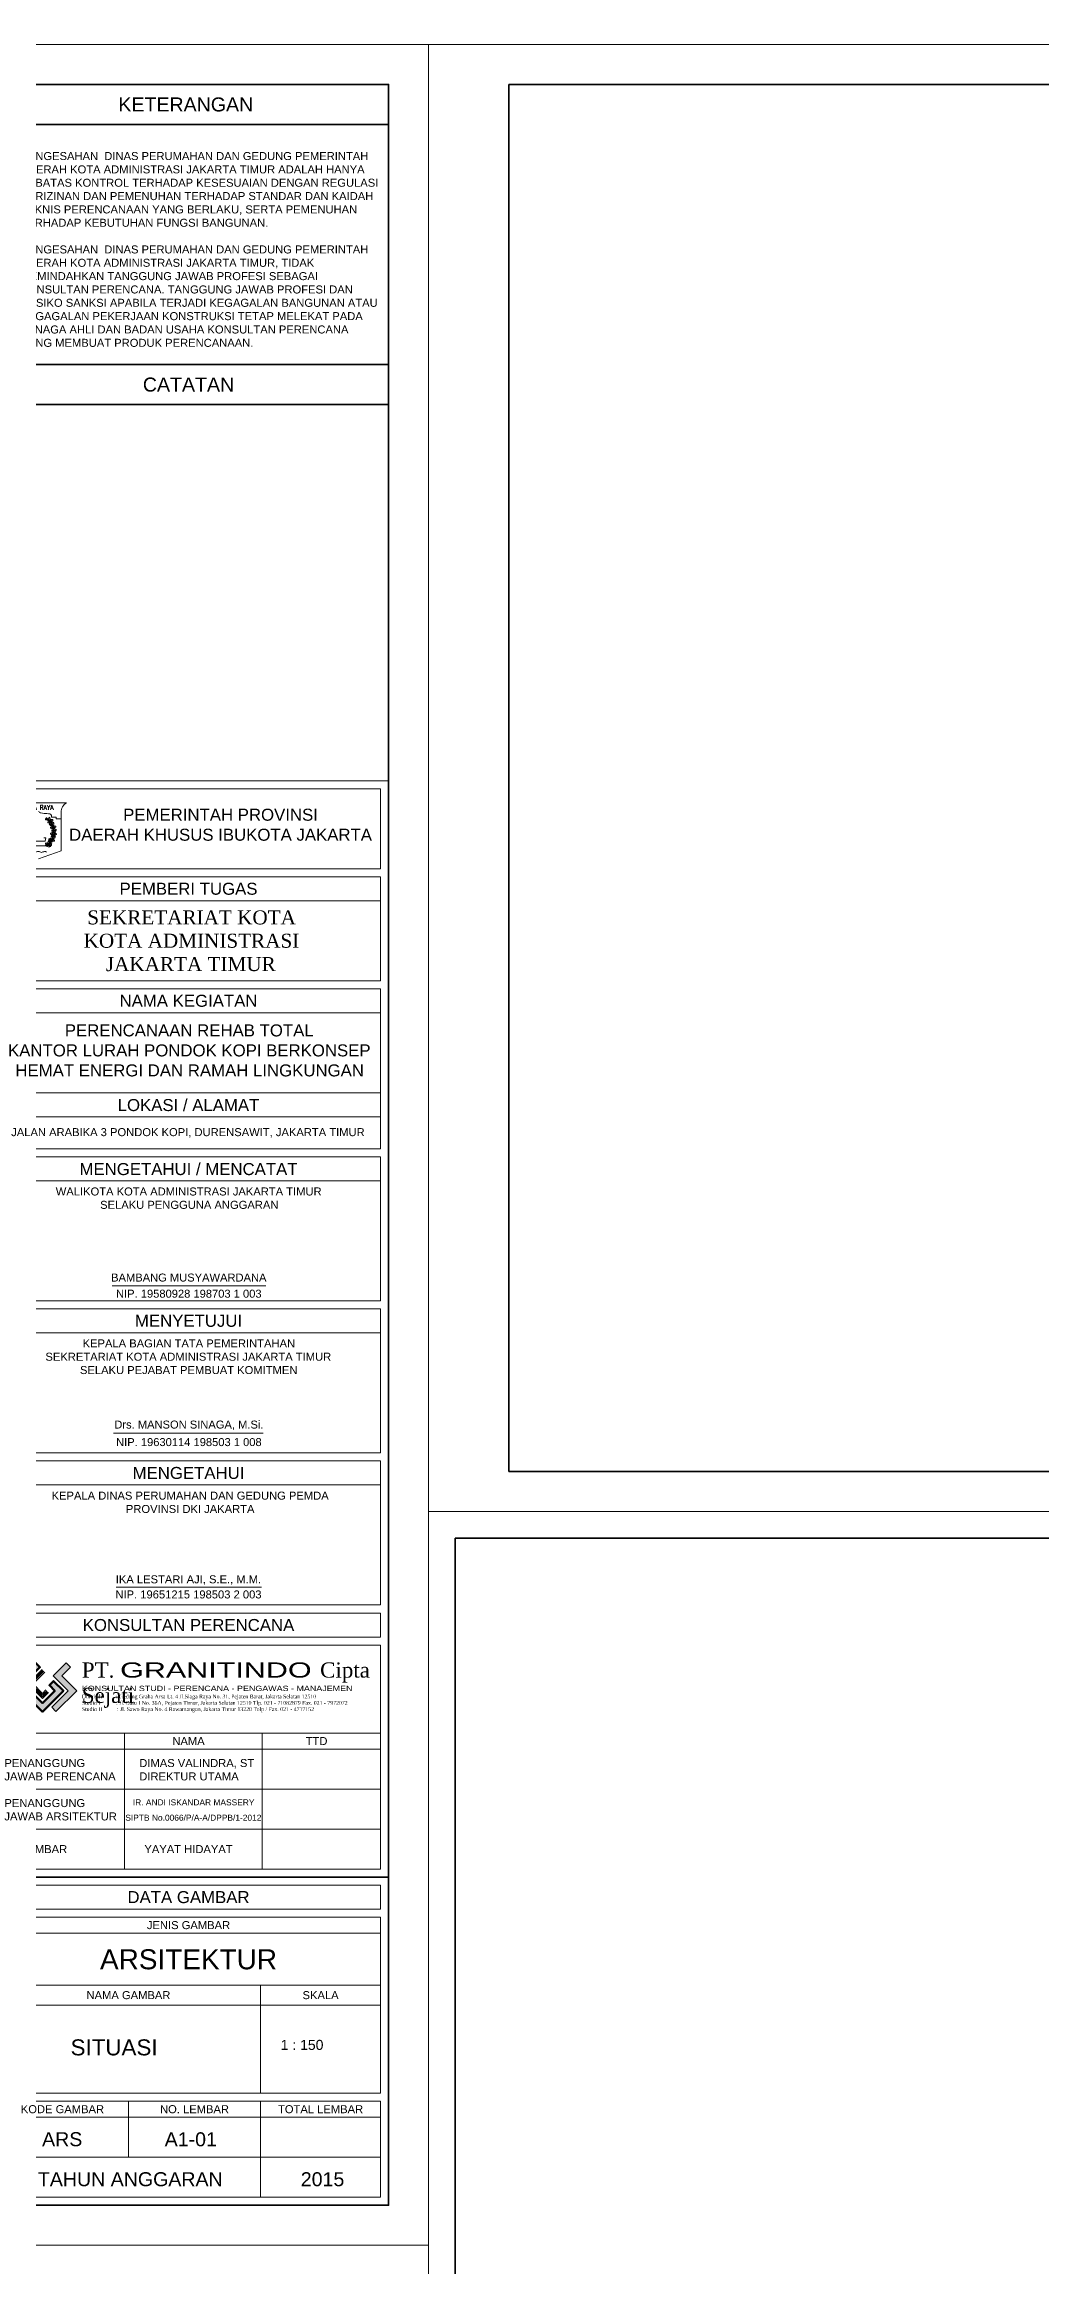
# Model space of a CAD drawing. Header units: millimetres. Extents: x -11 to 1625, y -267 to 195.
# Drawn here: x 1526.8 to 1564.1, y 89.7 to 173 of the extents above; entities that cross this region are included whole.
import ezdxf
from ezdxf.enums import TextEntityAlignment as Align

# ---------------------------------------------------------------- set-up
doc = ezdxf.new("R2010")
doc.units = ezdxf.units.MM
for name, color, linetype, lineweight in [('ars', 11, 'Continuous', 5), ('GRS KOP', 1, 'Continuous', 35), ('grs-kop', 1, 'Continuous', 35), ('kop', 7, 'Continuous', 20), ('logo', 7, 'Continuous', 50)]:
    doc.layers.add(name, color=color, linetype=linetype, lineweight=lineweight)
doc.styles.add('BARU', font='complex.shx')
doc.styles.get("Standard").update_dxf_attribs({"font": 'ARIALUNI.TTF'})

# ---------------------------------------------------------------- blocks, each defined once
blk = doc.blocks.new('logo granitindo baru')
at = {"layer": 'logo'}
for points in [[(1.03, 1.463), (0.916, 1.574), (0.366, 1.024), (1.1, 0.289), (1.652, 0.843), (1.392, 1.098), (1.281, 0.987), (1.423, 0.84), (1.102, 0.519), (0.594, 1.025)], [(1.721, 1.576), (1.381, 1.236), (1.771, 0.842), (1.341, 0.407), (1.454, 0.294), (2.001, 0.844), (1.609, 1.237), (1.835, 1.464)]]:
    blk.add_hatch(color=8, dxfattribs=at).paths.add_polyline_path(points)
blk.add_lwpolyline([(1.03, 1.463), (0.916, 1.574), (0.366, 1.024), (1.1, 0.289), (1.652, 0.843), (1.392, 1.098), (1.281, 0.987), (1.423, 0.84), (1.102, 0.519), (0.594, 1.025), (1.03, 1.463), (0.916, 1.574)], dxfattribs=at)
at = {"layer": 'logo', "lineweight": 13}
for points in [[(1.089, 1.403), (0.713, 1.026), (1.101, 0.638), (1.258, 0.794)], [(1.112, 1.38), (0.759, 1.026), (1.101, 0.683), (1.235, 0.817)], [(1.134, 1.357), (0.803, 1.026), (1.101, 0.728), (1.213, 0.839)], [(1.157, 1.334), (0.85, 1.026), (1.101, 0.775), (1.189, 0.863)]]:
    blk.add_lwpolyline(points, dxfattribs=at)
at = {"layer": 'logo', "lineweight": 0}
blk.add_lwpolyline([(1.721, 1.576), (1.381, 1.236), (1.771, 0.842), (1.341, 0.407), (1.454, 0.294), (2.001, 0.844), (1.609, 1.237), (1.835, 1.464), (1.721, 1.576)], dxfattribs=at)
at = {"layer": 'logo', "insert": (2.134, 1.589), "char_height": 0.4, "width": 7.66452, "attachment_point": 1}
blk.add_mtext('{\\fTimes New Roman|b0|i0|c0|p18;PT. \\fCityBlueprint|b0|i0|c2|p2;\\W1.5;GRANITINDO \\fTimes New Roman|b0|i0|c0|p18;\\W1;Cipta Sejati}', dxfattribs=at)
at = {"layer": 'logo', "insert": (2.134, 0.975), "char_height": 0.1, "attachment_point": 1}
blk.add_mtext_dynamic_manual_height_columns('{\\f@Arial Unicode MS|b0|i0|c0|p34;\\H1.4x;\\W1.2;KONSULTAN STUDI - PERENCANA - PENGAWAS - MANAJEMEN\\fTimes New Roman|b0|i0|c0|p18;\\P\\pt0.9;\\H0.71429x;\\W1;Domisili ^I: Gedung Graha Arsa Lt. 4 Jl.Siaga Raya No. 31, Pejaten Barat, Jakarta Selatan 12510\\PStudio I ^I: Jl. Batu I No. 36A, Pejaten Timur, Jakarta Selatan 12510 Tlp. 021 - 71082879 Fax. 021 - 7972072\\PStudio II          : Jl. Sawo Raya No. 4 Rawamangun, Jakarta Timur 13220 Telp / Fax. 021 - 4717152}', width=9.56937, gutter_width=0, heights=[1.67], dxfattribs=at)
blk = doc.blocks.new('kop')
at = {"layer": 'ars'}
for p, q in [((74.521, 35.599), (74.496, 35.614)), ((74.534, 35.595), (74.538, 35.581)), ((74.578, 35.526), (74.553, 35.541)), ((74.578, 35.526), (74.581, 35.555)), ((74.472, 34.989), (74.502, 34.992)), ((74.537, 35.048), (74.537, 35.078)), ((74.552, 35.066), (74.578, 35.081)), ((74.6, 35.468), (74.612, 35.457)), ((74.621, 35.202), (74.607, 35.228)), ((74.614, 35.467), (74.614, 35.452)), ((74.634, 35.366), (74.615, 35.388)), ((74.621, 35.202), (74.64, 35.225)), ((74.631, 35.289), (74.635, 35.273)), ((74.634, 35.366), (74.643, 35.394)), ((74.642, 35.304), (74.637, 35.29))]:
    blk.add_line(p, q, dxfattribs=at)
for centre, radius, start, end in [((74.232, 35.315), 0.405, 302.3675, 44.4851), ((74.485, 35.674), 0.0613, 235.5154, 280.6207), ((74.445, 35.613), 0.0507, 1.4248, 71.624), ((74.541, 35.601), 0.0613, 235.5154, 280.6207), ((74.589, 35.652), 0.0795, 151.1819, 225.9956), ((74.502, 35.54), 0.0507, 1.4248, 71.624), ((74.464, 35.633), 0.0795, 331.1819, 45.9956), ((74.611, 35.596), 0.0507, 162.5946, 232.7938), ((74.538, 35.6), 0.0613, 313.598, 358.7033), ((74.684, 35.504), 0.0795, 133.1999, 208.0136), ((74.559, 35.525), 0.0795, 313.1999, 28.0136), ((74.567, 35.052), 0.0795, 137.1076, 211.9214), ((74.441, 35.064), 0.0795, 317.1076, 31.9214), ((74.547, 34.969), 0.0507, 83.4432, 153.6424), ((74.537, 35.042), 0.0613, 234.4466, 279.5519), ((74.526, 35.44), 0.0795, 20.9123, 95.7261), ((74.592, 35.547), 0.0795, 200.9123, 275.7261), ((74.569, 34.993), 0.0612, 69.8962, 144.7099), ((74.541, 35.085), 0.0612, 249.8962, 324.7099), ((74.582, 35.119), 0.0613, 176.9872, 222.0926), ((74.509, 35.12), 0.0507, 302.8967, 13.0959), ((74.644, 35.186), 0.0795, 153.0891, 227.9029), ((74.627, 35.286), 0.0613, 205.6201, 250.7254), ((74.52, 35.163), 0.0795, 333.0891, 47.9029), ((74.623, 35.449), 0.0613, 217.2288, 262.3342), ((74.629, 35.078), 0.0507, 106.5818, 176.781), ((74.591, 35.141), 0.0613, 257.5851, 302.6905), ((74.663, 35.361), 0.0795, 171.1641, 245.9779), ((74.552, 35.301), 0.0795, 351.1641, 65.9779), ((74.566, 35.403), 0.0507, 343.1383, 53.3375), ((74.562, 35.252), 0.0507, 331.5296, 41.7288), ((74.602, 35.228), 0.0795, 271.02, 345.8338), ((74.68, 35.129), 0.0795, 91.02, 165.8338), ((74.682, 35.427), 0.0507, 150.0679, 220.2671), ((74.688, 35.241), 0.0507, 128.2781, 198.4773), ((74.63, 35.285), 0.0613, 279.2815, 324.3868), ((74.721, 35.315), 0.0795, 113.3027, 188.1164), ((74.611, 35.377), 0.0795, 293.3027, 8.1164), ((74.611, 35.447), 0.0613, 301.0712, 346.1766)]:
    blk.add_arc(centre, radius, start, end, dxfattribs=at)
at = {"layer": 'ars', "color": 11}
for centre, radius, start, end in [((74.491, 34.995), 0.0613, 158.8696, 203.9749), ((74.422, 35.02), 0.0507, 284.779, 354.9783), ((74.44, 34.986), 0.016, 270, 302.3675)]:
    blk.add_arc(centre, radius, start, end, dxfattribs=at)
at = {"layer": 'ars'}
for points, start_tangent, end_tangent in [([(74.461, 35.651), (74.466, 35.634), (74.45, 35.624), (74.429, 35.623), (74.426, 35.64), (74.439, 35.661), (74.444, 35.672), (74.461, 35.663), (74.461, 35.651)], (0.714442, -0.699695), (0.714442, -0.699695)), ([(74.518, 35.578), (74.523, 35.561), (74.507, 35.551), (74.486, 35.55), (74.483, 35.567), (74.496, 35.588), (74.501, 35.599), (74.518, 35.589), (74.518, 35.578)], (0.714442, -0.699695), (0.714442, -0.699695)), ([(74.571, 35.605), (74.582, 35.591), (74.6, 35.598), (74.612, 35.615), (74.601, 35.627), (74.576, 35.629), (74.564, 35.631), (74.562, 35.612), (74.571, 35.605)], (0.149901, -0.988701), (0.149901, -0.988701)), ([(74.463, 35.013), (74.447, 35.004), (74.433, 35.018), (74.428, 35.037), (74.443, 35.045), (74.467, 35.037), (74.479, 35.034), (74.474, 35.016), (74.463, 35.013)], (-0.515761, -0.856733), (-0.515761, -0.856733)), ([(74.551, 35.127), (74.539, 35.113), (74.521, 35.122), (74.51, 35.139), (74.522, 35.151), (74.547, 35.151), (74.559, 35.152), (74.56, 35.133), (74.551, 35.127)], (-0.223771, -0.974642), (-0.223771, -0.974642)), ([(74.549, 35.011), (74.537, 34.997), (74.548, 34.981), (74.566, 34.972), (74.576, 34.985), (74.573, 35.01), (74.573, 35.022), (74.554, 35.021), (74.549, 35.011)], (-0.942817, -0.33331), (-0.942817, -0.33331)), ([(74.594, 35.435), (74.593, 35.416), (74.574, 35.412), (74.555, 35.418), (74.556, 35.435), (74.576, 35.451), (74.584, 35.459), (74.597, 35.445), (74.594, 35.435)], (0.458819, -0.88853), (0.458819, -0.88853)), ([(74.596, 35.277), (74.591, 35.26), (74.572, 35.259), (74.554, 35.269), (74.559, 35.285), (74.581, 35.297), (74.591, 35.303), (74.601, 35.287), (74.596, 35.277)], (0.270637, -0.962681), (0.270637, -0.962681)), ([(74.614, 35.117), (74.608, 35.1), (74.624, 35.089), (74.645, 35.088), (74.649, 35.104), (74.636, 35.126), (74.631, 35.137), (74.614, 35.128), (74.614, 35.117)], (-0.735998, -0.676983), (-0.735998, -0.676983)), ([(74.644, 35.445), (74.652, 35.429), (74.671, 35.432), (74.687, 35.445), (74.678, 35.46), (74.654, 35.467), (74.643, 35.472), (74.637, 35.453), (74.644, 35.445)], (-0.068112, -0.997678), (-0.068112, -0.997678)), ([(74.66, 35.272), (74.661, 35.253), (74.68, 35.25), (74.699, 35.256), (74.697, 35.273), (74.677, 35.288), (74.669, 35.297), (74.656, 35.282), (74.66, 35.272)], (-0.433585, -0.901113), (-0.433585, -0.901113))]:
    blk.add_spline(points, degree=3, dxfattribs=dict(at, start_tangent=start_tangent, end_tangent=end_tangent))
for points in [[(74.445, 34.97), (74.47, 34.975), (74.522, 34.973), (74.56, 34.955)], [(74.445, 34.97), (74.468, 34.959), (74.518, 34.947), (74.56, 34.955)]]:
    blk.add_spline(points, degree=3, dxfattribs=at)
at = {"layer": 'GRS KOP'}
for p, q in [((83, 1), (83, 54)), ((73, 53), (83, 53)), ((73, 47), (83, 47)), ((73, 46), (83, 46)), ((73, 9.2), (83, 9.2))]:
    blk.add_line(p, q, dxfattribs=at)
blk.add_lwpolyline([(1, 54), (83, 54), (83, 1), (1, 1)], close=True, dxfattribs=at)
at = {"layer": 'kop', "color": 7}
for p, q in [((84, 55), (0, 55)), ((84, 55), (84, 0)), ((84, 55), (84, 0)), ((74.095, 35.09), (74.415, 35.09)), ((74.386, 35.17), (74.435, 35.17)), ((74.415, 35.09), (74.435, 35.17)), ((0, 0), (84, 0))]:
    blk.add_line(p, q, dxfattribs=at)
at = {"layer": 'kop'}
for p, q in [((83, 36.6), (73, 36.6)), ((82.8, 36.4), (73.2, 36.4)), ((82.8, 34.4), (82.8, 36.4)), ((82.8, 34.4), (73.2, 34.4)), ((82.8, 34.2), (73.2, 34.2)), ((82.8, 31.6), (82.8, 34.2)), ((82.8, 33.6), (73.2, 33.6)), ((82.8, 31.6), (73.2, 31.6)), ((82.8, 31.4), (73.2, 31.4)), ((82.8, 27.4), (82.8, 31.4)), ((82.8, 30.8), (73.2, 30.8)), ((82.8, 28.8), (73.2, 28.8)), ((82.8, 28.2), (73.2, 28.2)), ((82.8, 27.4), (73.2, 27.4)), ((82.8, 27.2), (73.2, 27.2)), ((82.8, 23.6), (82.8, 27.2)), ((82.8, 26.6), (73.2, 26.6)), ((76.089, 23.976), (79.928, 23.976)), ((82.8, 23.6), (73.2, 23.6)), ((82.8, 23.4), (73.2, 23.4)), ((82.8, 19.8), (82.8, 23.4)), ((82.8, 22.8), (73.2, 22.8)), ((76.127, 20.296), (79.863, 20.296)), ((82.8, 19.8), (73.2, 19.8)), ((82.8, 19.6), (73.2, 19.6)), ((82.8, 16), (82.8, 19.6)), ((82.8, 19), (73.2, 19)), ((82.8, 16), (73.2, 16)), ((82.8, 15), (73.2, 15)), ((82.8, 9.4), (82.8, 15)), ((82.8, 12.8), (73.2, 12.8)), ((76.4, 9.4), (76.4, 12.8)), ((79.842, 9.4), (79.842, 12.8)), ((82.8, 12.4), (73.2, 12.4)), ((82.8, 11.4), (73.2, 11.4)), ((82.8, 10.4), (73.2, 10.4)), ((82.8, 9.4), (73.2, 9.4)), ((73.2, 7.8), (82.8, 7.8)), ((73.2, 6.5), (82.8, 6.5)), ((79.8, 3.8), (79.8, 6.5)), ((73.2, 6), (82.8, 6)), ((76.5, 2.2), (76.5, 3.6)), ((79.8, 1.2), (79.8, 3.6)), ((73.2, 3.2), (82.8, 3.2)), ((73.2, 2.2), (82.8, 2.2))]:
    blk.add_line(p, q, dxfattribs=at)
at = {"layer": 'kop', "color": 5}
for p, q in [((74.955, 36.05), (73.555, 36.05)), ((74.575, 35.73), (74.575, 35.69)), ((74.695, 35.69), (74.575, 35.69)), ((74.695, 35.69), (74.695, 35.65)), ((74.815, 35.65), (74.695, 35.65)), ((74.815, 35.81), (74.815, 34.85)), ((74.255, 34.65), (74.815, 34.85))]:
    blk.add_line(p, q, dxfattribs=at)
at = {"layer": 'kop', "color": 1}
blk.add_lwpolyline([(74.07, 34.97), (74.44, 34.97)], close=True, dxfattribs=at)
at = {"layer": 'kop'}
blk.add_lwpolyline([(76.189, 16.449), (79.826, 16.449)], dxfattribs=at)
for points in [[(73.2, 15.2), (82.8, 15.2), (82.8, 15.8), (73.2, 15.8)], [(73.2, 8.4), (82.8, 8.4), (82.8, 9), (73.2, 9)], [(73.2, 3.8), (82.8, 3.8), (82.8, 8.2), (73.2, 8.2)], [(73.2, 1.2), (82.8, 1.2), (82.8, 3.6), (73.2, 3.6)]]:
    blk.add_lwpolyline(points, close=True, dxfattribs=at)
at = {"layer": 'kop', "color": 5}
for centre, radius, start, end in [((74.535, 35.73), 0.04, 0, 90), ((75.091, 35.81), 0.276, 119.4871, 180)]:
    blk.add_arc(centre, radius, start, end, dxfattribs=at)
for points in [[(74.255, 35.83), (74.278, 35.807), (74.31, 35.793), (74.39, 35.782), (74.464, 35.777), (74.535, 35.77)], [(74.015, 34.807), (74.089, 34.844), (74.162, 34.807), (74.249, 34.833), (74.326, 34.809), (74.4, 34.83), (74.45, 34.817)]]:
    blk.add_spline(points, degree=3, dxfattribs=at)
at = {"xscale": 0.9500000000000455, "yscale": 0.9500000000000455, "zscale": 0.9500000000000455}
blk.add_blockref('logo granitindo baru', (73.307, 13.056), dxfattribs=at)
at = {"layer": 'kop'}
for s, height, p in [('KETERANGAN ', 0.35, (78, 53.5)), ('CATATAN', 0.35, (78, 46.5)), ('PEMERINTAH PROVINSI', 0.29998, (78.8, 35.75)), ('DAERAH KHUSUS IBUKOTA JAKARTA', 0.29998, (78.8, 35.25)), ('PEMBERI TUGAS', 0.3, (78, 33.9)), ('NAMA KEGIATAN', 0.3, (78, 31.1)), ('LOKASI / ALAMAT', 0.3, (78, 28.5)), ('JALAN ARABIKA 3 PONDOK KOPI, DURENSAWIT, JAKARTA TIMUR', 0.2, (77.986, 27.8)), ('MENGETAHUI / MENCATAT', 0.3, (78, 26.9)), ('BAMBANG MUSYAWARDANA', 0.19926, (78.007, 24.183)), ('NIP. 19580928 198703 1 003', 0.19926, (78.007, 23.78)), ('MENYETUJUI', 0.3, (78, 23.1)), ('Drs. MANSON SINAGA, M.Si.', 0.19926, (78.009, 20.496)), ('NIP. 19630114 198503 1 008', 0.19926, (78.009, 20.071)), ('MENGETAHUI', 0.3, (78, 19.3)), ('IKA LESTARI AJI, S.E., M.M.', 0.2, (77.999, 16.625)), ('NIP. 19651215 198503 2 003', 0.2, (77.999, 16.264)), ('KONSULTAN PERENCANA', 0.3, (78, 15.5)), ('NAMA', 0.2, (78, 12.6)), ('TTD', 0.2, (81.2, 12.6)), ('DATA GAMBAR', 0.3, (78, 8.7)), ('JENIS GAMBAR', 0.2, (78, 8)), ('ARSITEKTUR', 0.5, (78, 7.146)), ('NAMA GAMBAR', 0.2, (76.5, 6.25)), ('SKALA', 0.2, (81.3, 6.25)), ('KODE GAMBAR', 0.2, (74.85, 3.4)), ('NO. LEMBAR', 0.2, (78.15, 3.4)), ('TOTAL LEMBAR', 0.2, (81.3, 3.4)), ('ARS', 0.35, (74.844, 2.65)), ('TAHUN ANGGARAN', 0.35, (76.545, 1.65)), ('2015', 0.35, (81.349, 1.65))]:
    blk.add_text(s, height=height, dxfattribs=at).set_placement(p, align=Align.MIDDLE)
at = {"layer": 'kop', "color": 5, "style": 'BARU', "width": 0.9}
blk.add_text('JAYA RAYA', height=0.12, dxfattribs=at).set_placement((74.255, 35.93), align=Align.MIDDLE)
at = {"layer": 'kop'}
blk.add_text('SIPTB No.0066/P/A-A/DPPB/1-2012', height=0.15, dxfattribs=at).set_placement((78.122, 10.609), align=Align.CENTER)
for s, insert, char_height, width, attachment_point in [('\\pi-0.6,l0.6,t0.6;1.^IPENGESAHAN  DINAS PERUMAHAN DAN GEDUNG PEMERINTAH DAERAH KOTA ADMINISTRASI JAKARTA TIMUR ADALAH HANYA SEBATAS KONTROL TERHADAP KESESUAIAN DENGAN REGULASI PERIZINAN DAN PEMENUHAN TERHADAP STANDAR DAN KAIDAH TEKNIS PERENCANAAN YANG BERLAKU, SERTA PEMENUHAN TERHADAP KEBUTUHAN FUNGSI BANGUNAN.\\P\\P2.^IPENGESAHAN  DINAS PERUMAHAN DAN GEDUNG PEMERINTAH DAERAH KOTA ADMINISTRASI JAKARTA TIMUR, TIDAK MEMINDAHKAN TANGGUNG JAWAB PROFESI SEBAGAI KONSULTAN PERENCANA. TANGGUNG JAWAB PROFESI DAN RESIKO SANKSI APABILA TERJADI KEGAGALAN BANGUNAN ATAU KEGAGALAN PEKERJAAN KONSTRUKSI TETAP MELEKAT PADA TENAGA AHLI DAN BADAN USAHA KONSULTAN PERENCANA YANG MEMBUAT PRODUK PERENCANAAN.', (73.2, 49.875), 0.2, 9.6, 4), ('PENANGGUNG\\PJAWAB PERENCANA', (73.4, 12.15), 0.2, 8.33062, 1), ('DIMAS VALINDRA, ST\\PDIREKTUR UTAMA', (76.77, 12.15), 0.2, 8.16499, 1), ('PENANGGUNG\\PJAWAB ARSITEKTUR', (73.4, 11.15), 0.2, 8.79211, 1), ('IR. ANDI ISKANDAR MASSERY', (76.609, 11.143), 0.15, 4.04264, 1), ('DI GAMBAR', (73.4, 10), 0.2, 7.59768, 1)]:
    blk.add_mtext(s, dxfattribs=dict(at, insert=insert, char_height=char_height, width=width, attachment_point=attachment_point))
at = {"layer": 'kop', "attachment_point": 1, "style": 'BARU'}
for s, width, insert, char_height in [('\\pi1.4375;{\\fRomantic|b0|i0|c2|p2;SEKRETARIAT KOTA\\P\\pi1.3461;KOTA ADMINISTRASI\\P\\pi1.9027;JAKARTA TIMUR}', 7.94943, (74.033, 33.359), 0.35), ('\\pi0.65609;{\\fArial|b0|i0|c0|p34;WALIKOTA KOTA ADMINISTRASI JAKARTA TIMUR\\P\\pi1.7645;SELAKU PENGGUNA ANGGARAN}', 7.94943, (74.027, 26.434), 0.2), ('\\pi1.5072;{\\fArial|b0|i0|c0|p34;KEPALA BAGIAN TATA PEMERINTAHAN\\P\\pi0.57794;SEKRETARIAT KOTA ADMINISTRASI JAKARTA TIMUR\\P\\pi1.4412;SELAKU PEJABAT PEMBUAT KOMITMEN}', 8.28085, (73.847, 22.638), 0.2), ('\\pi1.1521;{\\fArial|b0|i0|c0|p34;KEPALA DINAS PERUMAHAN DAN GEDUNG PEMDA\\P\\pi3.0079;PROVINSI DKI JAKARTA}', 9.20836, (73.427, 18.833), 0.2)]:
    blk.add_mtext_dynamic_manual_height_columns(s, width=width, gutter_width=1.5, heights=[0], dxfattribs=dict(at, insert=insert, char_height=char_height))
at = {"layer": 'kop', "insert": (73.464, 30.51), "char_height": 0.3, "attachment_point": 1}
blk.add_mtext_dynamic_manual_height_columns('\\pi1.446;PERENCANAAN REHAB TOTAL \\P\\pi0.026798;KANTOR LURAH PONDOK KOPI BERKONSEP \\P\\pi0.21087;HEMAT ENERGI DAN RAMAH LINGKUNGAN', width=9.06362, gutter_width=1.5, heights=[0], dxfattribs=at)
at = {"layer": 'kop', "style": 'BARU', "flags": 4}
for p, height in [((73.8, 5.4), 0.35), ((73.8, 4.9), 0.35), ((80.303, 5.382), 0.25), ((73.8, 4.4), 0.35), ((80.303, 4.882), 0.25), ((80.303, 4.382), 0.25)]:
    blk.add_attdef('-', p, '', height=height, dxfattribs=at)
at = {"layer": 'kop', "flags": 4}
for tag, p in [('AR-00', (78.057, 2.648)), ('00', (81.238, 2.647))]:
    blk.add_attdef(tag, text='', height=0.35, dxfattribs=at).set_placement(p, align=Align.MIDDLE)

msp = doc.modelspace()

# ---------------------------------------------------------------- linework, layer by layer
at = {"layer": 'grs-kop'}
for p, q in [((1544.2139396, 171.5001112), (1544.2139396, 119.4998888)), ((1623.7142732, 171.5001112), (1544.2139396, 171.5001112)), ((1544.2139396, 119.4998888), (1623.7142732, 119.4998888))]:
    msp.add_line(p, q, dxfattribs=at)
msp.add_lwpolyline([(1542.214162, 117), (1624.214162, 117), (1624.214162, 64), (1542.214162, 64)], close=True, dxfattribs=at)
at = {"layer": 'kop'}
for p, q in [((1541.214162, 173), (1541.214162, 118)), ((1625.214162, 173), (1541.214162, 173)), ((1541.214162, 118), (1625.214162, 118))]:
    msp.add_line(p, q, dxfattribs=at)
msp.add_lwpolyline([(1625.214162, 63), (1541.214162, 63), (1541.214162, 118), (1625.214162, 118)], close=True, dxfattribs=at)

# ---------------------------------------------------------------- block references
ref = msp.add_blockref('kop', (1415.214162, 90.5), dxfattribs=dict(at, xscale=1.5, yscale=1.5, zscale=1.5))
ref.add_attrib('-', 'SITUASI', (1527.7944716, 97.6172644), dxfattribs={"height": 0.6, "flags": 4})
ref.add_attrib('-', '1 : 150', (1535.6693876, 97.8223402), dxfattribs={"height": 0.375, "flags": 4})
ref.add_attrib('AR-00', 'A1-01', dxfattribs={"height": 0.52496107, "flags": 4}).set_placement((1532.2995955, 94.4715481), align=Align.MIDDLE)
ref.add_attrib('-', 'YAYAT HIDAYAT', dxfattribs={"height": 0.3}).set_placement((1532.214162, 105.35), align=Align.MIDDLE)
at = {"layer": 'kop', "xscale": 1.5, "yscale": 1.5, "zscale": 1.5}
msp.add_blockref('kop', (1415.214162, 8), dxfattribs=at)

doc.saveas('drawing.dxf')
